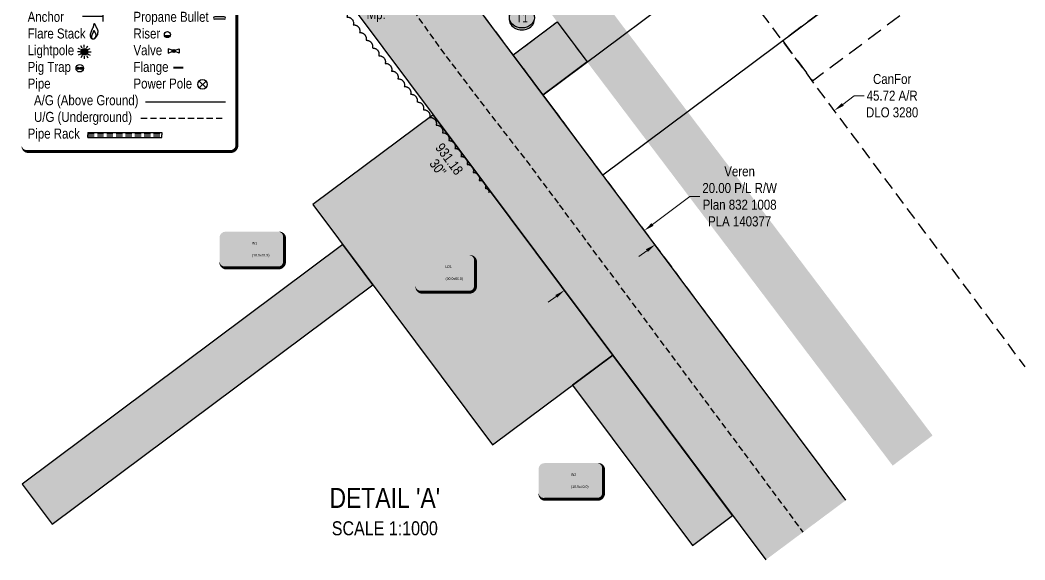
# Model space of a CAD drawing. Extents: x 413456 to 423436, y 6055086 to 6062162.
# Drawn here: x 420126 to 421130, y 6056864 to 6057403 of the extents above; entities that cross this region are included whole.
import ezdxf
from ezdxf.enums import TextEntityAlignment as Align

# ---------------------------------------------------------------- set-up
doc = ezdxf.new("R2018")
doc.units = 0
doc.header["$LTSCALE"] = 5
doc.header["$PDSIZE"] = 0.5
for name, pattern in [('0', [1, 1, 0]), ('DASHED4', [1.875, 1.25, -0.625]), ('foc-ACCESSROAD', [3.75, 2.5, -1.25]), ('HIDDEN2', [4.7625, 3.175, -1.5875]), ('POWERLINE5', [7.8, 2.4, -0.6, 0.6, -0.6, 0.6, -0.6, 2.4]), ('UG_PIPE', [1.875, 1.25, -0.625])]:
    doc.linetypes.add(name, pattern=pattern)
doc.layers.get('Defpoints').update_dxf_attribs({"color": 9})
doc.layers.add('AS-PIPE-AG', color=7, linetype='Continuous', true_color=0x7d00fa)
doc.layers.add('AS-PIPE-RACK', color=7, linetype='Continuous', true_color=0xc48aff)
for name, color, linetype in [('AS-PIPE-UG', 44, 'UG_PIPE'), ('AS-POWER-EXISTING', 72, 'POWERLINE5'), ('AS-ROADS', 254, 'Continuous'), ('AS-SYMBOL', 7, 'Continuous'), ('C-RW', 13, 'Continuous'), ('CG-NOTES', 7, 'Continuous'), ('DETAIL-T', 7, 'Continuous'), ('F-AR', 190, 'foc-ACCESSROAD'), ('L-BD', 7, 'Continuous'), ('L-MON', 1, 'Continuous'), ('P-BUFFER-H 100m', 191, 'Continuous'), ('P-CROSSINGS', 250, 'Continuous'), ('P-PROPOSED', 10, 'Continuous'), ('P-PROPOSED-H', 21, 'Continuous'), ('P-TEMP-BLOCKS', 250, 'Continuous'), ('P-TEMP-H', 41, 'Continuous'), ('P-TEMP_LOG DECK', 46, 'Continuous'), ('P-TEMP_WORKSPACE', 46, 'Continuous'), ('T-BUSH', 110, '0'), ('T-EXISTING RTF', 220, 'HIDDEN2')]:
    doc.layers.add(name, color=color, linetype=linetype)
doc.layers.add('C-RW-T', color=13, linetype='Continuous', lineweight=9)
doc.layers.add('F-AR-T', color=190, linetype='Continuous', lineweight=9)
doc.styles.add('80CG', font='ARIALN.TTF', dxfattribs={"height": 10})
doc.styles.add('80L', font='ARIALN.TTF', dxfattribs={"height": 10})
doc.styles.add('Crossing', font='ARIALN.TTF', dxfattribs={"height": 10})
doc.styles.get("Standard").update_dxf_attribs({"font": 'ARIALN.TTF'})
doc.dimstyles.new('Compass 5 000', dxfattribs={"dimscale": 5, "dimtxt": 9, "dimasz": 2, "dimexe": 0.2, "dimexo": 0.0625, "dimgap": 0.5, "dimtad": 0, "dimtih": 1, "dimtoh": 1, "dimzin": 0, "dimdsep": 46, "dimtxsty": '80CG', "dimcen": 0.1, "dimse1": 1, "dimse2": 1, "dimclrd": 256, "dimclrt": 256, "dimaunit": 1, "dimadec": 4, "dimazin": 0, "dimtfac": 0.06, "dimtofl": 0, "dimtmove": 0, "dimatfit": 1, "dimfxl": 0.2, "dimtolj": 1, "dimtzin": 0, "dimlwd": -1, "dimarcsym": 0})

# ---------------------------------------------------------------- blocks, each defined once
blk = doc.blocks.new('*D44')
at = {"layer": 'C-RW-T', "transparency": 16777216}
for p, q in [((420757.7, 6057198.9), (420795.2, 6057226.9)), ((420795.2, 6057226.9), (420805.2, 6057226.9)), ((420661.6, 6057127), (420653.6, 6057121.1))]:
    blk.add_line(p, q, dxfattribs=at)
for points in [[(420756.7, 6057200.2), (420758.7, 6057197.5), (420749.7, 6057192.9)], [(420660.6, 6057128.4), (420662.6, 6057125.7), (420669.6, 6057133)]]:
    blk.add_solid(points, dxfattribs=at)
at = {"layer": 'Defpoints', "color": 0, "transparency": 16777216}
for p in [(420718.7, 6057234.4), (420638.6, 6057174.6), (420669.6, 6057133)]:
    blk.add_point(p, dxfattribs=at)
at = {"layer": 'C-RW-T', "transparency": 16777216, "insert": (420844.8, 6057226.9), "char_height": 10, "attachment_point": 5, "style": '80CG'}
blk.add_mtext('\\A1;Veren\\P20.00 P/L R/W\\PPlan 832 1008\\PPLA 140377', dxfattribs=at)
blk = doc.blocks.new('*D124')
at = {"layer": 'Defpoints', "color": 0, "transparency": 16777216}
for p in [(420795.6, 6057505.8), (420616.1, 6057371.7), (420939.7, 6057312.9)]:
    blk.add_point(p, dxfattribs=at)
at = {"layer": 'F-AR-T', "transparency": 16777216}
for p, q in [((420947.8, 6057318.9), (420959.3, 6057327.5)), ((420959.3, 6057327.5), (420969.3, 6057327.5)), ((420752.2, 6057172.7), (420744.2, 6057166.8))]:
    blk.add_line(p, q, dxfattribs=at)
for points in [[(420946.8, 6057320.2), (420948.8, 6057317.5), (420939.7, 6057312.9)], [(420751.2, 6057174.1), (420753.2, 6057171.4), (420760.3, 6057178.7)]]:
    blk.add_solid(points, dxfattribs=at)
at = {"layer": 'F-AR-T', "transparency": 16777216, "insert": (420997.2, 6057327.5), "char_height": 10, "attachment_point": 5, "style": '80CG', "bg_fill": 3, "box_fill_scale": 1.1, "bg_fill_color": 256, "bg_fill_true_color": 13158600, "bg_fill_transparency": 0}
blk.add_mtext('\\A1;CanFor\\P45.72 A/R\\PDLO 3280', dxfattribs=at)
blk = doc.blocks.new('*U160')
at = {"true_color": 0xff8aff}
h = blk.add_hatch(color=211, dxfattribs=at)
edge = h.paths.add_edge_path()
edge.add_line((-26.5, -17.7), (26.5, -17.7))
edge.add_arc((26.5, -11.7), 6, 270, 360)
edge.add_line((32.5, -11.7), (32.5, 12.5))
edge.add_arc((26.5, 12.5), 6, 0, 90)
edge.add_line((26.5, 18.5), (-26.5, 18.5))
edge.add_arc((-26.5, 12.5), 6, 90, 180)
edge.add_line((-32.5, 12.5), (-32.5, -11.7))
edge.add_arc((-26.5, -11.7), 6, 180, 270)
at = {"color": 250, "flags": 128}
blk.add_lwpolyline([(-26.5, -17.7, 3, 3, 0), (26.5, -17.7, 3, 3, 0.414214), (32.5, -11.7, 3, 3, 0), (32.5, 12.5, 3, 0, 0.414214), (26.5, 18.5, 0, 0, 0), (-26.5, 18.5, 0, 0, 0.414214), (-32.5, 12.5, 0, 0, 0), (-32.5, -11.7, 0, 3, 0.414214)], format="xyseb", close=True, dxfattribs=at)
at = {"flags": 128}
blk.add_lwpolyline([(14.6, -6.3, 0, 7.5, 0), (0, 0, 0, 0, 0)], format="xyseb", dxfattribs=at)
at = {"color": 250, "lineweight": 30, "flags": 104}
blk.add_attdef('TEMP_AREA_W1', text='', height=12, dxfattribs=at).set_placement((0, 8.3), align=Align.MIDDLE_CENTER)
blk.add_attdef('ENTER_TEXT', text='', height=9, dxfattribs=at).set_placement((0, -3.8), align=Align.TOP_CENTER)
blk = doc.blocks.new('*U165')
at = {"true_color": 0xff8aff}
h = blk.add_hatch(color=211, dxfattribs=at)
edge = h.paths.add_edge_path()
edge.add_line((-24, -18.5), (24, -18.5))
edge.add_arc((24, -12.5), 6, 270, 360)
edge.add_line((30, -12.5), (30, 12.5))
edge.add_arc((24, 12.5), 6, 0, 90)
edge.add_line((24, 18.5), (-24, 18.5))
edge.add_arc((-24, 12.5), 6, 90, 180)
edge.add_line((-30, 12.5), (-30, -12.5))
edge.add_arc((-24, -12.5), 6, 180, 270)
at = {"color": 250, "flags": 128}
blk.add_lwpolyline([(-24, -18.5, 3, 3, 0), (24, -18.5, 3, 3, 0.414214), (30, -12.5, 3, 3, 0), (30, 12.5, 3, 0, 0.414214), (24, 18.5, 0, 0, 0), (-24, 18.5, 0, 0, 0.414214), (-30, 12.5, 0, 0, 0), (-30, -12.5, 0, 3, 0.414214)], format="xyseb", close=True, dxfattribs=at)
at = {"flags": 128}
blk.add_lwpolyline([(-19.6, 12.1, 0, 7.5, 0), (0, 0, 0, 0, 0)], format="xyseb", dxfattribs=at)
at = {"color": 250, "lineweight": 30, "flags": 104}
blk.add_attdef('TEMP_AREA_W1', text='', height=12, dxfattribs=at).set_placement((0, 8.3), align=Align.MIDDLE_CENTER)
blk.add_attdef('ENTER_TEXT', text='', height=9, dxfattribs=at).set_placement((0, -3.8), align=Align.TOP_CENTER)
blk = doc.blocks.new('as-built legend')
blk.add_hatch(color=13).paths.add_polyline_path([(38.3, 16.1), (32.5, 16.1, 0.774597)])
h = blk.add_hatch(color=13)
h.dxf.hatch_style = 1
edge = h.paths.add_edge_path()
edge.add_arc((-47.7, -0.3), 3.41, 0, 360)
at = {"layer": 'AS-SYMBOL'}
h = blk.add_hatch(color=13, dxfattribs=at)
h.dxf.hatch_style = 1
h.paths.add_polyline_path([(-52.7, -16.7, 1), (-54.9, -16.7, 1)])
h = blk.add_hatch(color=13, dxfattribs=at)
h.dxf.hatch_style = 1
h.paths.add_polyline_path([(-51.7, -16.7, 1), (-49.4, -16.7, 1)])
at = {"color": 1}
blk.add_line((-110.3, 45.3), (104.8, 45.3), dxfattribs=at)
at = {"color": 13}
for p, q in [((92.3, 34.7), (82.7, 34.7)), ((92.3, 32.3), (82.7, 32.3)), ((32.5, 16.1), (38.3, 16.1)), ((-51.4, 1.9), (-53.7, 3.1)), ((-49.8, 3.4), (-51.1, 5.7)), ((-47.7, 4), (-47.7, 6.6)), ((-45.5, 3.4), (-44.2, 5.7)), ((-44, 1.9), (-41.7, 3.1)), ((36.2, 2.8), (36.2, -1.6)), ((40.3, 1.2), (36.2, 2.8)), ((43.1, 1.2), (47.2, 2.8)), ((47.2, 2.8), (47.2, -1.6)), ((-52, -0.3), (-54.6, -0.3)), ((-51.4, -2.5), (-53.7, -3.8)), ((-49.8, -4), (-51.1, -6.3)), ((-47.7, -4.6), (-47.7, -7.2)), ((-45.5, -4), (-44.2, -6.3)), ((-44, -2.5), (-41.7, -3.8)), ((-43.4, -0.3), (-40.8, -0.3)), ((36.2, -1.6), (40.3, 0)), ((47.2, -1.6), (43.1, 0))]:
    blk.add_line(p, q, dxfattribs=at)
at = {"color": 1, "flags": 128}
blk.add_lwpolyline([(-104.3, -99.9, 3, 3, 0), (98.8, -99.9, 3, 3, 0.414214), (104.8, -93.9, 3, 3, 0), (104.8, 59.3, 3, 0, 0.414214), (98.8, 65.3, 0, 0, 0), (-104.3, 65.3, 0, 0, 0.414214), (-110.3, 59.3, 0, 0, 0), (-110.3, -93.9, 0, 3, 0.414214)], format="xyseb", close=True, dxfattribs=at)
at = {"color": 13, "flags": 128}
for points in [[(-37.6, 12.7), (-37.8, 12.6), (-38, 12.5), (-38.2, 12.4), (-38.5, 12.4), (-38.7, 12.4), (-38.9, 12.3), (-39.1, 12.4), (-39.4, 12.4), (-39.6, 12.4), (-39.8, 12.5), (-39.9, 12.6), (-40.1, 12.7), (-40.3, 12.9), (-40.4, 13.1), (-40.6, 13.3), (-40.7, 13.5), (-40.8, 13.7), (-41, 14), (-41.1, 14.3), (-41.2, 14.6), (-41.3, 15), (-41.3, 15.4), (-41.4, 15.8), (-41.4, 16.2), (-41.4, 16.6), (-41.3, 17.1), (-41.3, 17.6), (-41.2, 18.1), (-41.1, 18.6), (-40.9, 19.1), (-40.8, 19.6), (-40.6, 20), (-40.5, 20.4), (-40.3, 20.8), (-40.2, 21.2), (-40, 21.6), (-39.8, 22), (-39.6, 22.3), (-39.5, 22.7), (-39.3, 23), (-39.1, 23.4), (-39, 23.8), (-38.8, 24.1), (-38.6, 24.5), (-38.5, 24.9), (-38.4, 25.3), (-38.2, 25.7), (-38.1, 26.1), (-38.1, 26.4), (-38, 26.8), (-38, 27.1), (-37.9, 27.4), (-37.9, 27.7), (-37.9, 27.8), (-37.8, 28), (-37.8, 28), (-37.7, 28), (-37.6, 27.9), (-37.5, 27.7), (-37.3, 27.5), (-37.2, 27.3), (-37.1, 27), (-36.9, 26.7), (-36.8, 26.5), (-36.7, 26.2), (-36.6, 25.9), (-36.5, 25.7), (-36.3, 25.4), (-36.2, 25.2), (-36.1, 25), (-36, 24.7), (-35.8, 24.4), (-35.7, 24.2), (-35.5, 23.9), (-35.4, 23.6), (-35.2, 23.3), (-35.1, 23), (-34.9, 22.8), (-34.8, 22.5), (-34.7, 22.2), (-34.6, 22), (-34.4, 21.8), (-34.4, 21.5), (-34.3, 21.3), (-34.2, 21.1), (-34.2, 20.9), (-34.1, 20.7), (-34.1, 20.5), (-34.1, 20.3), (-34.1, 20.1), (-34.1, 19.9), (-34.2, 19.7), (-34.2, 19.5), (-34.2, 19.3), (-34.2, 19.1), (-34.3, 18.9), (-34.3, 18.6), (-34.3, 18.4), (-34.3, 18.2), (-34.4, 17.9), (-34.4, 17.7), (-34.4, 17.4), (-34.5, 17.2), (-34.5, 17), (-34.6, 16.7), (-34.7, 16.5), (-34.8, 16.3), (-35, 16.1), (-35.1, 15.8), (-35.2, 15.6), (-35.4, 15.4), (-35.5, 15.2), (-35.6, 15.1), (-35.7, 14.9), (-35.9, 14.7), (-36, 14.5), (-36.1, 14.4), (-36.2, 14.2), (-36.3, 14.1), (-36.4, 13.9), (-36.5, 13.7), (-36.7, 13.6), (-36.8, 13.4), (-36.9, 13.2), (-37.1, 13.1), (-37.2, 12.9), (-37.4, 12.8)], [(-38, 12.5), (-38.2, 12.5), (-38.3, 12.4), (-38.4, 12.4), (-38.5, 12.4), (-38.7, 12.4), (-38.8, 12.4), (-38.9, 12.4), (-39, 12.4), (-39.2, 12.4), (-39.3, 12.4), (-39.4, 12.5), (-39.5, 12.6), (-39.5, 12.7), (-39.6, 12.8), (-39.7, 12.9), (-39.8, 13), (-39.9, 13.1), (-39.9, 13.3), (-40, 13.4), (-40.1, 13.6), (-40.1, 13.8), (-40.1, 14), (-40.2, 14.3), (-40.2, 14.5), (-40.2, 14.8), (-40.1, 15), (-40.1, 15.3), (-40, 15.6), (-40, 15.9), (-39.9, 16.1), (-39.8, 16.4), (-39.8, 16.7), (-39.7, 16.9), (-39.6, 17.1), (-39.5, 17.3), (-39.4, 17.5), (-39.3, 17.7), (-39.2, 17.9), (-39.1, 18.1), (-39, 18.3), (-38.9, 18.5), (-38.8, 18.7), (-38.7, 19), (-38.6, 19.2), (-38.5, 19.4), (-38.5, 19.6), (-38.4, 19.8), (-38.4, 20), (-38.3, 20.2), (-38.3, 20.4), (-38.3, 20.6), (-38.2, 20.8), (-38.2, 20.9), (-38.2, 21), (-38.2, 21.1), (-38.1, 21.1), (-38.1, 21.1), (-38, 21.1), (-38, 21), (-37.9, 20.9), (-37.8, 20.7), (-37.8, 20.6), (-37.7, 20.4), (-37.6, 20.3), (-37.5, 20.1), (-37.5, 20), (-37.4, 19.8), (-37.3, 19.7), (-37.3, 19.6), (-37.2, 19.4), (-37.1, 19.3), (-37.1, 19.1), (-37, 19), (-36.9, 18.8), (-36.8, 18.7), (-36.7, 18.5), (-36.6, 18.3), (-36.6, 18.2), (-36.5, 18), (-36.4, 17.9), (-36.3, 17.8), (-36.3, 17.6), (-36.2, 17.5), (-36.2, 17.4), (-36.2, 17.3), (-36.1, 17.1), (-36.1, 17), (-36.1, 16.9), (-36.1, 16.8), (-36.1, 16.7), (-36.1, 16.6), (-36.1, 16.5), (-36.1, 16.4), (-36.2, 16.2), (-36.2, 16.1), (-36.2, 16), (-36.2, 15.9), (-36.2, 15.7), (-36.2, 15.6), (-36.2, 15.5), (-36.2, 15.3), (-36.3, 15.2), (-36.3, 15.1), (-36.3, 14.9), (-36.4, 14.8), (-36.4, 14.7), (-36.5, 14.6), (-36.6, 14.4), (-36.7, 14.3), (-36.7, 14.2), (-36.8, 14.1), (-36.9, 14), (-36.9, 13.9), (-37, 13.8), (-37.1, 13.7), (-37.1, 13.6), (-37.2, 13.5), (-37.3, 13.4), (-37.3, 13.3), (-37.4, 13.2), (-37.5, 13.1), (-37.5, 13), (-37.6, 12.9), (-37.7, 12.9), (-37.8, 12.8), (-37.8, 12.7), (-37.9, 12.6)]]:
    blk.add_lwpolyline(points, close=True, dxfattribs=at)
at = {"color": 13, "const_width": 2, "flags": 128}
blk.add_lwpolyline([(41.3, -16.2), (46.3, -16.2), (51.3, -16.2)], dxfattribs=at)
at = {"color": 13}
for centre, radius in [((35.4, 16.9), 3), ((-47.7, -0.3), 3.41), ((41.7, 0.6), 1.56), ((41.7, 0.6), 0.55)]:
    blk.add_circle(centre, radius, dxfattribs=at)
for centre, start, end in [((82.7, 33.5), 90, 270), ((92.3, 33.5), 270, 90)]:
    blk.add_arc(centre, 1.2, start, end, dxfattribs=at)
at = {"layer": 'AS-PIPE-AG', "flags": 128}
blk.add_lwpolyline([(13.4, -50.2), (93.4, -50.2)], dxfattribs=at)
at = {"layer": 'AS-PIPE-RACK', "linetype": 'Continuous'}
for p, q in [((-44, -80.9), (-44, -83.4)), ((-44, -80.9), (29.9, -80.9)), ((-44, -85.9), (-44, -83.4)), ((-44, -85.9), (29.9, -85.9)), ((29.9, -80.9), (29.9, -83.4)), ((29.9, -85.9), (29.9, -83.4))]:
    blk.add_line(p, q, dxfattribs=at)
at = {"layer": 'AS-PIPE-RACK', "linetype": 'DASHED4'}
for p, q in [((-44, -82.4), (29.9, -82.4)), ((-44, -84.4), (29.9, -84.4))]:
    blk.add_line(p, q, dxfattribs=at)
at = {"layer": 'AS-PIPE-UG', "flags": 128}
blk.add_lwpolyline([(9, -66.5), (93.3, -66.5)], dxfattribs=at)
at = {"layer": 'AS-POWER-EXISTING', "linetype": 'Continuous'}
for p, q in [((74, -36.2), (67.1, -29.5)), ((67.1, -36.2), (74, -29.5))]:
    blk.add_line(p, q, dxfattribs=at)
blk.add_circle((70.5, -32.8), 4.8, dxfattribs=at)
at = {"layer": 'AS-SYMBOL', "color": 72}
blk.add_line((-28.9, 29.9), (-28.9, 40.9), dxfattribs=at)
at = {"layer": 'AS-SYMBOL', "color": 72, "flags": 128}
blk.add_lwpolyline([(-49.5, 35.4), (-28.9, 35.4)], dxfattribs=at)
at = {"layer": 'AS-SYMBOL', "color": 13}
for centre, radius in [((-52.2, -16.7), 3.75), ((-53.8, -16.7), 1.12), ((-50.5, -16.7), 1.12)]:
    blk.add_circle(centre, radius, dxfattribs=at)
at = {"insert": (-60.3, 61.4), "char_height": 10, "attachment_point": 1, "style": '80L'}
blk.add_mtext_dynamic_manual_height_columns('\\pxqc;AS-BUILT LEGEND', width=114.83, gutter_width=45, heights=[0], dxfattribs=at)
at = {"layer": 'CG-NOTES', "char_height": 10, "attachment_point": 1, "style": '80L'}
for s, insert, width in [('Anchor\\PFlare Stack\\PLightpole\\PPig Trap\\PPipe\\P  A/G (Above Ground)\\P  U/G (Underground)\\PPipe Rack', (-104.3, 39.7), 110.209), ('Propane Bullet\\PRiser\\PValve\\PFlange\\PPower Pole', (1.5, 39.7), 85.182)]:
    blk.add_mtext(s, dxfattribs=dict(at, insert=insert, width=width))
blk = doc.blocks.new('XING3')
h = blk.add_hatch(color=250)
h.dxf.hatch_style = 1
edge = h.paths.add_edge_path()
edge.add_ellipse((0, -2), major_axis=(-12.5, 0), ratio=0.816297, start_angle=0, end_angle=180)
edge.add_line((12.5, -2), (12.5, 0))
edge.add_ellipse((0, 0), major_axis=(-12.5, 0), ratio=0.816297, start_angle=0, end_angle=180, ccw=False)
edge.add_line((-12.5, 0), (-12.5, -2))
at = {"layer": 'P-BUFFER-H 100m'}
h = blk.add_hatch(color=256, dxfattribs=at)
h.dxf.hatch_style = 1
edge = h.paths.add_edge_path()
edge.add_ellipse((0, 0), major_axis=(-12.5, 0), ratio=0.816297, start_angle=0, end_angle=360)
at = {"color": 250}
blk.add_ellipse((0, 0), major_axis=(-12.5, 0), ratio=0.816297, dxfattribs=at)
blk.add_ellipse((0, -2), major_axis=(-12.5, 0), ratio=0.816297, start_param=0, end_param=3.141593, dxfattribs=at)
at = {"color": 250, "style": 'Crossing'}
blk.add_attdef('CROSSING', text='', height=9, dxfattribs=at).set_placement((0.1, 0), align=Align.MIDDLE_CENTER)
at = {"color": 250, "style": 'Crossing', "flags": 1}
for tag, p in [('OWNER', (0.1, -12.5)), ('DESCRIPTION', (0.1, -25.8)), ('LOCATION', (0.1, -39.3)), ('DWG_REF', (0.1, -52.8))]:
    blk.add_attdef(tag, text='', height=9, dxfattribs=at).set_placement(p, align=Align.MIDDLE_CENTER)

msp = doc.modelspace()

# ---------------------------------------------------------------- hatches: boundary and pattern name
at = {"layer": 'P-PROPOSED-H'}
h = msp.add_hatch(color=256, dxfattribs=at)
h.dxf.hatch_style = 1
h.paths.add_polyline_path([(420951.066, 6056923.442), (420542.828, 6057469.635), (420462.727, 6057409.842), (420870.887, 6056863.754)])
at = {"layer": 'P-TEMP-H'}
h = msp.add_hatch(color=256, dxfattribs=at)
h.dxf.hatch_style = 1
h.paths.add_polyline_path([(420692.469, 6057361.255), (420648.433, 6057328.342), (420618.512, 6057368.374), (420662.548, 6057401.287)])
h = msp.add_hatch(color=256, dxfattribs=at)
h.dxf.hatch_style = 1
h.paths.add_polyline_path([(420597.878, 6056978.578), (420717.974, 6057068.341), (420538.449, 6057308.533), (420418.353, 6057218.77)])
h = msp.add_hatch(color=256, dxfattribs=at)
h.dxf.hatch_style = 1
h.paths.add_polyline_path([(420128.018, 6056939.371), (420157.939, 6056899.339), (420478.194, 6057138.706), (420448.274, 6057178.738)], flags=17)
h = msp.add_hatch(color=256, dxfattribs=at)
h.dxf.hatch_style = 1
h.paths.add_polyline_path([(420797.626, 6056878.292), (420837.658, 6056908.213), (420717.974, 6057068.341), (420677.942, 6057038.42)])

# ---------------------------------------------------------------- linework, layer by layer
at = {"layer": 'AS-PIPE-UG', "flags": 128}
for points in [[(420494.8, 6057441.135), (420520.765, 6057409.92), (420548.19, 6057371.235), (420593.205, 6057312.105), (420631.915, 6057262.4), (420664.638, 6057218.448)], [(420664.638, 6057218.448), (420908.09, 6056891.449)]]:
    msp.add_lwpolyline(points, dxfattribs=at)
at = {"layer": 'AS-ROADS', "const_width": 49.978, "flags": 128}
msp.add_lwpolyline([(420324.56, 6057895.855), (420460.555, 6057711.705), (420631.52, 6057484.825), (420701, 6057391.395), (421017.668, 6056973.022)], dxfattribs=at)
at = {"layer": 'C-RW'}
msp.add_lwpolyline([(420967.827, 6057442.283), (420708.271, 6057248.284), (420648.429, 6057328.348), (420827.921, 6057462.505), (420678.317, 6057662.665), (420758.381, 6057722.507)], close=True, dxfattribs=at)
at = {"layer": 'F-AR', "flags": 128}
for points in [[(420231.104, 6058246.129), (420261.171, 6058207.139), (420322.251, 6058127.958), (420421.668, 6058007.839), (421129.844, 6057056.527)], [(420833.065, 6057081.32), (420546.036, 6057465.342)]]:
    msp.add_lwpolyline(points, dxfattribs=at)
at = {"layer": 'P-PROPOSED'}
msp.add_lwpolyline([(420951.066, 6056923.442), (420542.828, 6057469.635), (420462.727, 6057409.842), (420870.887, 6056863.754)], dxfattribs=at)
at = {"layer": 'P-TEMP_LOG DECK'}
msp.add_lwpolyline([(420597.878, 6056978.578), (420717.974, 6057068.341), (420538.449, 6057308.533), (420418.353, 6057218.77)], close=True, dxfattribs=at)
at = {"layer": 'P-TEMP_WORKSPACE'}
for points in [[(420692.469, 6057361.255), (420648.433, 6057328.342), (420618.512, 6057368.374), (420662.548, 6057401.287)], [(420128.018, 6056939.371), (420157.939, 6056899.339), (420478.194, 6057138.706), (420448.274, 6057178.738)], [(420797.626, 6056878.292), (420837.658, 6056908.213), (420717.974, 6057068.341), (420677.942, 6057038.42)]]:
    msp.add_lwpolyline(points, close=True, dxfattribs=at)
at = {"layer": 'T-BUSH', "flags": 128}
msp.add_lwpolyline([(420282.401, 6057700.986, -0.52056705), (420288.05, 6057692.739, -0.52056705), (420293.698, 6057684.493, -0.52056705), (420299.347, 6057676.246, -0.52056705), (420304.996, 6057668, -0.52056705), (420310.645, 6057659.753, -0.52056705), (420316.293, 6057651.507, -0.52056705), (420321.942, 6057643.26, -0.52056705), (420327.591, 6057635.014, -0.52056705), (420333.24, 6057626.768, -0.52056705), (420338.888, 6057618.521, -0.52056705), (420344.537, 6057610.275, -0.52056705), (420350.186, 6057602.028, -0.52056705), (420355.835, 6057593.782, -0.52056705), (420361.483, 6057585.535, -0.52056705), (420367.132, 6057577.289, -0.52056705), (420371.13, 6057568.459, -0.52056705), (420371.914, 6057558.494, -0.52056705), (420372.698, 6057548.529, -0.52056705), (420373.482, 6057538.564, -0.52056705), (420374.266, 6057528.6, -0.52056705), (420375.05, 6057518.635, -0.52056705), (420375.835, 6057508.67, -0.52056705), (420376.619, 6057498.705, -0.52056705), (420382.408, 6057490.766, -0.52056705), (420388.774, 6057483.059, -0.52056705), (420395.14, 6057475.353, -0.52056705), (420401.506, 6057467.647, -0.52056705), (420407.872, 6057459.94, -0.52056705), (420414.238, 6057452.234, -0.52056705), (420420.604, 6057444.528, -0.52056705), (420426.97, 6057436.822, -0.52056705), (420433.336, 6057429.115, -0.52056705), (420439.702, 6057421.409, -0.52056705), (420446.068, 6057413.703, -0.52056705), (420452.434, 6057405.997, -0.52056705), (420458.8, 6057398.29, -0.52056705), (420465.166, 6057390.584, -0.52056705), (420471.532, 6057382.878, -0.52056705), (420477.899, 6057375.171, -0.52056705), (420484.265, 6057367.465, -0.52056705), (420490.631, 6057359.759, -0.52056705), (420496.997, 6057352.053, -0.52056705), (420503.363, 6057344.346, -0.52056705), (420509.729, 6057336.64, -0.52056705), (420516.095, 6057328.934, -0.52056705), (420522.461, 6057321.228, -0.52056705), (420528.827, 6057313.521, -0.52056705), (420535.193, 6057305.815, -0.52056705), (420541.559, 6057298.109, -0.52056705), (420547.925, 6057290.402, -0.52056705), (420554.269, 6057282.679, -0.52056705), (420560.336, 6057274.735, -0.52056705), (420566.402, 6057266.79, -0.52056705), (420572.468, 6057258.846, -0.52056705), (420578.534, 6057250.901, -0.52056705), (420584.6, 6057242.957, -0.52056705), (420590.666, 6057235.012, -0.52056705), (420594.107, 6057230.506, -0.52056705)], format="xyb", dxfattribs=at)
at = {"layer": 'T-EXISTING RTF', "flags": 128}
for points in [[(420798.485, 6057752.33), (420758.381, 6057722.507), (420967.827, 6057442.283), (420887.763, 6057382.441), (420917.684, 6057342.409), (421037.78, 6057432.172), (420798.485, 6057752.33)], [(420692.469, 6057361.255), (420648.433, 6057328.342), (420618.512, 6057368.374), (420662.548, 6057401.287)]]:
    msp.add_lwpolyline(points, close=True, dxfattribs=at)

# ---------------------------------------------------------------- block references
at = {"layer": 'CG-NOTES', "xscale": 0.99956357, "yscale": 0.99956357, "zscale": 0.99956357}
msp.add_blockref('as-built legend', (420237.671, 6057371.663), dxfattribs=at)
at = {"layer": 'P-TEMP-BLOCKS'}
ref = msp.add_blockref('*U160', (420357.605, 6057173.191), dxfattribs=dict(at, xscale=0.9990429872970817, yscale=0.9990429872970817, zscale=0.9990429872970817))
lines = msp.add_mtext('W1', dxfattribs={"layer": '0', "color": 250, "insert": (420357.605, 6057181.448), "char_height": 2.5, "attachment_point": 1})
ref.add_attrib('TEMP_AREA_W1', '', (420357.605, 6057181.448), dxfattribs={"flags": 104}).embed_mtext(lines)
lines = msp.add_mtext('(10.0x81.9)', dxfattribs={"layer": '0', "color": 250, "insert": (420357.611, 6057169.418), "char_height": 2.5, "attachment_point": 1})
ref.add_attrib('ENTER_TEXT', '', (420357.611, 6057169.418), dxfattribs={"flags": 104}).embed_mtext(lines)
ref = msp.add_blockref('*U165', (420550.952, 6057149.747), dxfattribs=dict(at, xscale=0.9990452463107472, yscale=0.9990452463107472, zscale=0.9990452463107472))
lines = msp.add_mtext('LD1', dxfattribs={"layer": '0', "color": 250, "insert": (420550.952, 6057158.004), "char_height": 2.5, "attachment_point": 1})
ref.add_attrib('TEMP_AREA_W1', '', (420550.952, 6057158.004), dxfattribs={"flags": 104}).embed_mtext(lines)
lines = msp.add_mtext('(30.0x60.0)', dxfattribs={"layer": '0', "color": 250, "insert": (420550.958, 6057145.974), "char_height": 2.5, "attachment_point": 1})
ref.add_attrib('ENTER_TEXT', '', (420550.958, 6057145.974), dxfattribs={"flags": 104}).embed_mtext(lines)
ref = msp.add_blockref('*U160', (420676.351, 6056941.988), dxfattribs=dict(at, xscale=0.9990429872970817, yscale=0.9990429872970817, zscale=0.9990429872970817))
lines = msp.add_mtext('W2', dxfattribs={"layer": '0', "color": 250, "insert": (420676.351, 6056950.245), "char_height": 2.5, "attachment_point": 1})
ref.add_attrib('TEMP_AREA_W1', '', (420676.351, 6056950.245), dxfattribs={"flags": 104}).embed_mtext(lines)
lines = msp.add_mtext('(10.0x40.0)', dxfattribs={"layer": '0', "color": 250, "insert": (420676.357, 6056938.215), "char_height": 2.5, "attachment_point": 1})
ref.add_attrib('ENTER_TEXT', '', (420676.357, 6056938.215), dxfattribs={"flags": 104}).embed_mtext(lines)

# ---------------------------------------------------------------- texts
at = {"layer": 'DETAIL-T', "color": 3, "insert": (420490.302, 6056911.909), "char_height": 19.98457, "width": 223.6853, "attachment_point": 5, "style": '80CG'}
msp.add_mtext("\\pxqc;DETAIL 'A'\\P{\\H0.7x;SCALE 1:1000}", dxfattribs=at)
at = {"layer": 'L-BD', "style": '80L'}
for s, p in [('931.18', (420554.745, 6057264.327)), ('30"', (420543.336, 6057255.799))]:
    msp.add_text(s, height=9.9956, rotation=306.7754, dxfattribs=at).set_placement(p, align=Align.MIDDLE)
at = {"layer": 'L-MON', "insert": (420472.085, 6057414.038), "char_height": 9.9956, "attachment_point": 1, "style": '80L'}
msp.add_mtext_dynamic_manual_height_columns('Mp.', width=9.51993, gutter_width=49.978, heights=[0], dxfattribs=at)

# ---------------------------------------------------------------- dimensions: what is measured, and where the dimension line sits
at = {"layer": 'C-RW-T'}
dim = msp.add_linear_dim(base=(420669.645, 6057133.034), p1=(420718.661, 6057234.419), p2=(420638.596, 6057174.573), angle=216.776712, text='Veren\\P20.00 P/L R/W\\PPlan 832 1008\\PPLA 140377', dimstyle='Compass 5 000', dxfattribs=at)
dim.commit()
dim.dimension.update_dxf_attribs({"geometry": '*D44', "text_midpoint": (420844.769, 6057226.904), "dimtype": 161})

# ---------------------------------------------------------------- next in the draw order: dimensions: what is measured, and where the dimension line sits
at = {"layer": 'F-AR-T'}
dim = msp.add_linear_dim(base=(420939.746, 6057312.892), p1=(420616.063, 6057371.651), p2=(420795.555, 6057505.808), angle=36.775379, text='CanFor\\P45.72 A/R\\PDLO 3280', dimstyle='Compass 5 000', override={"dimtfill": 1}, dxfattribs=at)
dim.commit()
dim.dimension.update_dxf_attribs({"geometry": '*D124', "text_midpoint": (420997.181, 6057327.494), "dimtype": 161})

# ---------------------------------------------------------------- next in the draw order: block references
at = {"layer": 'P-CROSSINGS', "xscale": 0.9990318021807449, "yscale": 0.9990318021807449, "zscale": 0.9990318021807449}
msp.add_blockref('XING3', (420627.239, 6057405.488), dxfattribs=at).add_auto_attribs({'CROSSING': 'T1'})

doc.saveas('drawing.dxf')
